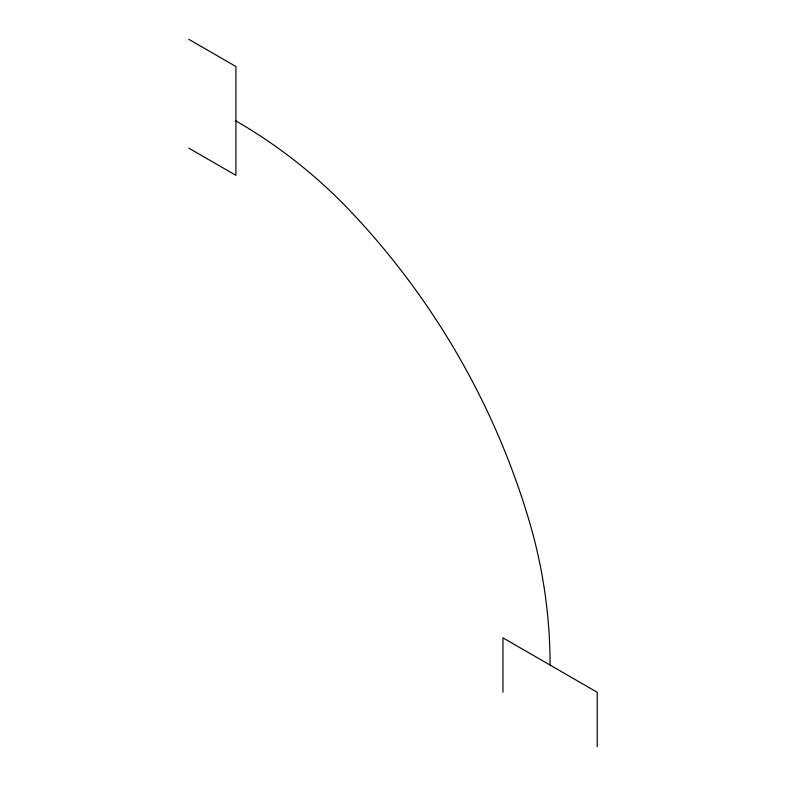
<?xml version="1.0" encoding="UTF-8"?>
<svg xmlns="http://www.w3.org/2000/svg" width="786" height="786" viewBox="0 0 786 786"><rect width="100%" height="100%" fill="white"/><g stroke="black" fill="none" stroke-linecap="round" stroke-linejoin="round"><path stroke-width="1.18" d="M188.787 39.3L235.918 66.505L235.918 175.337L188.787 148.132M597.213 746.7L597.213 692.289L502.961 637.868L502.961 692.289M550.082 665.074A507.717 507.717 0 0 0 529.047 520.45A767.018 767.018 0 0 0 350.654 211.454A507.717 507.717 0 0 0 235.918 120.926"/></g></svg>
